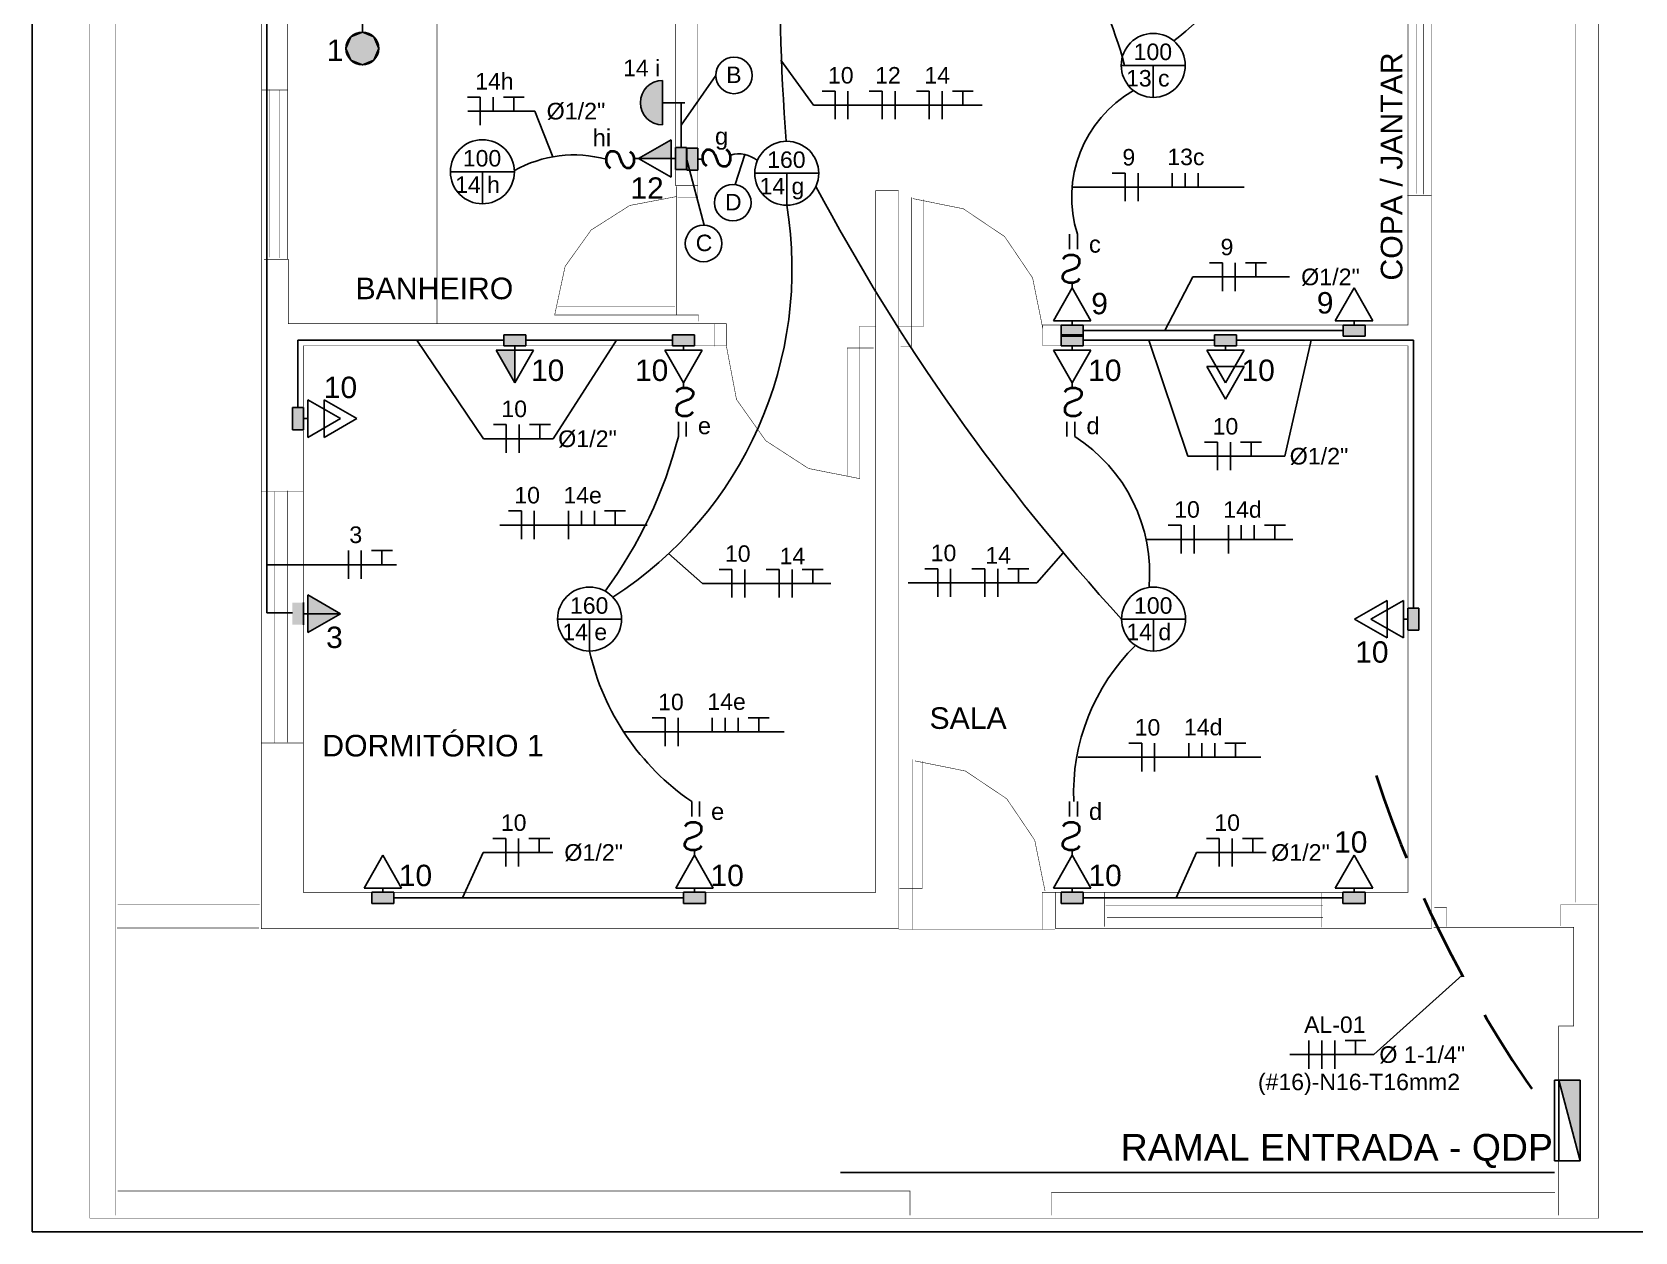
# Model space of a CAD drawing. Extents: x 172.7 to 193.7, y 240.5 to 254.3.
# Drawn here: x 172.72 to 181.99, y 240.46 to 247.4 of the extents above; entities that cross this region are included whole.
import ezdxf

# ---------------------------------------------------------------- set-up
doc = ezdxf.new("R2010")
doc.units = 0
doc.header["$LTSCALE"] = 0.08
doc.header["$MEASUREMENT"] = 0
doc.linetypes.add('HIDDEN', pattern=[9.525, 6.35, -3.175])
for name, color, linetype in [('Arquitetonico', 7, 'Continuous'), ('EE_CX PASSAGEM', 1, 'Continuous'), ('EE_ELETRODUTO', 5, 'Continuous'), ('EE_FIACAO', 7, 'Continuous'), ('EE_ID_ALIMENTACAO', 7, 'Continuous'), ('EE_ID_CIRCUITOS', 7, 'Continuous'), ('EE_INTERRUPTOR', 92, 'Continuous'), ('EE_LUMINARIAS', 92, 'Continuous'), ('EE_TOMADAS', 1, 'Continuous')]:
    doc.layers.add(name, color=color, linetype=linetype)
doc.layers.add('EE_ELETRODUTO_ALIM', color=5, linetype='Continuous', lineweight=40)
doc.styles.add('358-LISTAGENS$0$Standard', font='arial.ttf')
doc.styles.add('EE_ID_Style', font='arial.ttf')
doc.styles.add('ROMANS', font='romans')

# ---------------------------------------------------------------- blocks, each defined once
blk = doc.blocks.new('Quadro')
at = {"layer": 'EE_ID_CIRCUITOS'}
h = blk.add_hatch(color=1, dxfattribs=at)
h.dxf.hatch_style = 1
h.paths.add_polyline_path([(0.2334, 0.125), (-0.2334, 0.125), (-0.2334, 0)])
at = {"color": 1}
for p, q in [((-0.2334, 0), (0.2334, 0.125)), ((-0.2334, 0.125), (0.2334, 0.125)), ((-0.2334, -0.025), (-0.2334, 0.125)), ((0.2334, -0.025), (0.2334, 0.125)), ((0.2334, 0), (-0.2334, 0)), ((0.2334, -0.025), (-0.2334, -0.025))]:
    blk.add_line(p, q, dxfattribs=at)

msp = doc.modelspace()

# ---------------------------------------------------------------- hatches: boundary and pattern name
at = {"layer": 'EE_CX PASSAGEM'}
for points in [[(176.4436, 246.6057), (176.5073, 246.6057), (176.5073, 246.7332), (176.4436, 246.7332)], [(176.5079, 246.6018), (176.5716, 246.6018), (176.5716, 246.7293), (176.5079, 246.7293)], [(175.5778, 245.5863), (175.5778, 245.6501), (175.4503, 245.6501), (175.4503, 245.5863)], [(176.5528, 245.5863), (176.5528, 245.6501), (176.4253, 245.6501), (176.4253, 245.5863)], [(178.7996, 245.5863), (178.7996, 245.6501), (178.6721, 245.6501), (178.6721, 245.5863)], [(178.6734, 245.7061), (178.6734, 245.6424), (178.8009, 245.6424), (178.8009, 245.7061)], [(179.6863, 245.5863), (179.6863, 245.6501), (179.5588, 245.6501), (179.5588, 245.5863)], [(180.3026, 245.7061), (180.3026, 245.6424), (180.4301, 245.6424), (180.4301, 245.7061)], [(174.2912, 245.2287), (174.2274, 245.2287), (174.2274, 245.1012), (174.2912, 245.1012)], [(174.2274, 243.9734), (174.2912, 243.9734), (174.2912, 244.1009), (174.2274, 244.1009)], [(180.6781, 243.9424), (180.7418, 243.9424), (180.7418, 244.0699), (180.6781, 244.0699)], [(174.686, 242.4259), (174.686, 242.3622), (174.8135, 242.3622), (174.8135, 242.4259)], [(176.4882, 242.4259), (176.4882, 242.3622), (176.6157, 242.3622), (176.6157, 242.4259)], [(178.6734, 242.4259), (178.6734, 242.3622), (178.8009, 242.3622), (178.8009, 242.4259)], [(180.3024, 242.4259), (180.3024, 242.3622), (180.4299, 242.3622), (180.4299, 242.4259)]]:
    msp.add_hatch(color=1, dxfattribs=at).paths.add_polyline_path(points)
at = {"layer": 'EE_LUMINARIAS'}
h = msp.add_hatch(color=256, dxfattribs=at)
edge = h.paths.add_edge_path()
edge.add_arc((176.3684, 246.992), 0.1289, 90, 270)
edge.add_line((176.3684, 246.8631), (176.3684, 247.1208))
at = {"layer": 'EE_TOMADAS'}
for color, points in [(256, [(176.4187, 246.6695), (176.4187, 246.7776), (176.2292, 246.6695)]), (256, [(175.514, 245.5614), (175.4059, 245.5614), (175.514, 245.372)]), (1, [(174.3161, 244.1452), (174.3161, 243.929), (174.5055, 244.0371)])]:
    msp.add_hatch(color=color, dxfattribs=at).paths.add_polyline_path(points)

# ---------------------------------------------------------------- linework, layer by layer
msp.add_line((181.5248, 240.806), (177.3974, 240.806))
at = {"layer": 'Arquitetonico', "color": 250, "true_color": 0x231f1f, "const_width": 0.003}
for points in [[(181.7811, 252.911), (181.7811, 240.5421), (173.056, 240.5421), (173.056, 252.8325)], [(173.2047, 252.8532), (173.2047, 240.5586)], [(181.6448, 242.3681), (181.6448, 252.8945)], [(174.0475, 252.6135), (174.0475, 242.2153), (177.7325, 242.2153), (177.7325, 246.4828), (177.6003, 246.4828), (177.6003, 242.4259), (174.2912, 242.4259), (174.2912, 243.2894), (174.0475, 243.2894)], [(178.6414, 242.4259), (178.6414, 242.2153), (180.8144, 242.2153), (180.8144, 252.6135), (178.5835, 252.6135), (178.5835, 252.4731), (180.6739, 252.4731), (180.6739, 248.8624), (179.4965, 248.8624), (179.4965, 248.7219), (180.6781, 248.7219), (180.6781, 245.7061), (178.567, 245.7061), (178.567, 245.5863), (180.6781, 245.5863), (180.6781, 242.4259), (178.6414, 242.4259), (178.6414, 242.4259)], [(180.7276, 247.9411), (180.7276, 246.4663)], [(180.769, 247.937), (180.769, 246.4621)], [(174.0516, 247.0653), (174.2003, 247.0653), (174.2003, 247.4702)], [(176.4436, 247.4702), (176.4436, 246.5117), (176.5716, 246.5117), (176.5716, 247.4702)], [(174.2086, 245.7144), (175.0637, 245.7144), (175.0637, 247.466)], [(174.097, 247.0694), (174.097, 246.0986)], [(174.1507, 247.0653), (174.1507, 246.0945)], [(174.2003, 247.0653), (174.2003, 246.0862)], [(176.4518, 246.4498), (176.1783, 246.3976), (175.955, 246.2556), (175.8046, 246.0454), (175.7442, 245.764)], [(176.4477, 246.5076), (176.4477, 245.764)], [(176.5716, 246.5117), (176.5716, 246.4415), (176.456, 246.4415)], [(180.6739, 246.4539), (180.8144, 246.4539)], [(177.8771, 246.4332), (177.8771, 245.6979), (177.7325, 245.6979)], [(177.7449, 245.5822), (177.8069, 245.5822), (177.8069, 246.4456)], [(178.567, 245.6855), (178.5076, 245.979), (178.346, 246.2179), (178.1069, 246.3786), (177.8151, 246.4374)], [(174.0475, 244.7436), (174.2912, 244.7436), (174.2912, 245.5863), (176.7369, 245.5863), (176.7369, 245.7144), (174.2044, 245.7144), (174.2044, 246.0862), (174.064, 246.0862)], [(176.4394, 245.8135), (175.7619, 245.8135)], [(175.7413, 245.764), (176.5758, 245.764), (176.5758, 245.7268)], [(176.6666, 245.7144), (176.6666, 245.5822)], [(177.6003, 245.6979), (177.5053, 245.6979), (177.5053, 244.8187)], [(178.567, 245.6855), (178.567, 245.5863)], [(176.7369, 245.5863), (176.7954, 245.2763), (176.9646, 245.0374), (177.212, 244.8767), (177.5094, 244.8179)], [(177.4351, 244.8326), (177.4351, 245.5739), (177.5879, 245.5739)], [(174.2912, 244.7849), (174.2912, 243.2894)], [(174.1259, 244.7436), (174.1259, 243.2894)], [(174.2003, 244.7477), (174.2003, 243.2935)], [(177.7366, 242.4466), (177.8688, 242.4466), (177.8688, 243.1861)], [(177.8151, 242.2111), (177.8151, 243.1944)], [(178.5794, 242.4342), (178.52, 242.7277), (178.3584, 242.9666), (178.1193, 243.1273), (177.8275, 243.1861)], [(178.5629, 242.2111), (178.5629, 242.4259), (178.6455, 242.4259)], [(178.9223, 242.4259), (178.9223, 242.2276)], [(180.1782, 242.4218), (180.1782, 242.2235)], [(173.2171, 242.3557), (174.0392, 242.3557)], [(178.9306, 242.3516), (180.1865, 242.3516)], [(178.9388, 242.2814), (180.1865, 242.2814)], [(180.8309, 242.3392), (180.9012, 242.3392), (180.9012, 242.2276)], [(181.5621, 242.2318), (181.5621, 242.3557), (181.7728, 242.3557)], [(173.2129, 242.2194), (174.0351, 242.2194)], [(177.7325, 242.2111), (178.6372, 242.2111)], [(181.5498, 240.5586), (181.5498, 241.6534), (181.6365, 241.6534), (181.6365, 242.2235), (180.8268, 242.2235)], [(173.2171, 240.6991), (177.7986, 240.6991), (177.7986, 240.5586)], [(178.6166, 240.5586), (178.6166, 240.6908), (181.5291, 240.6908)]]:
    msp.add_lwpolyline(points, dxfattribs=at)
at = {"layer": 'EE_CX PASSAGEM', "color": 1}
for p, q in [((176.5073, 246.7332), (176.4436, 246.7332)), ((176.4436, 246.6057), (176.4436, 246.7332)), ((176.5073, 246.6057), (176.5073, 246.7332)), ((176.5716, 246.7293), (176.5079, 246.7293)), ((176.5079, 246.6018), (176.5079, 246.7293)), ((176.5716, 246.6018), (176.5716, 246.7293)), ((176.4436, 246.6057), (176.5073, 246.6057)), ((176.5079, 246.6018), (176.5716, 246.6018)), ((175.5778, 245.6501), (175.4503, 245.6501)), ((175.4503, 245.6501), (175.4503, 245.5863)), ((175.5778, 245.5863), (175.5778, 245.6501)), ((176.5528, 245.6501), (176.4253, 245.6501)), ((176.4253, 245.6501), (176.4253, 245.5863)), ((176.5528, 245.5863), (176.5528, 245.6501)), ((178.7996, 245.6501), (178.6721, 245.6501)), ((178.6721, 245.6501), (178.6721, 245.5863)), ((178.6734, 245.7061), (178.6734, 245.6424)), ((178.6734, 245.7061), (178.8009, 245.7061)), ((178.6734, 245.6424), (178.8009, 245.6424)), ((178.7996, 245.5863), (178.7996, 245.6501)), ((178.8009, 245.6424), (178.8009, 245.7061)), ((179.6863, 245.6501), (179.5588, 245.6501)), ((179.5588, 245.6501), (179.5588, 245.5863)), ((179.6863, 245.5863), (179.6863, 245.6501)), ((180.3026, 245.7061), (180.3026, 245.6424)), ((180.3026, 245.7061), (180.4301, 245.7061)), ((180.3026, 245.6424), (180.4301, 245.6424)), ((180.4301, 245.6424), (180.4301, 245.7061)), ((175.5778, 245.5863), (175.4503, 245.5863)), ((176.5528, 245.5863), (176.4253, 245.5863)), ((178.7996, 245.5863), (178.6721, 245.5863)), ((179.6863, 245.5863), (179.5588, 245.5863)), ((174.2912, 245.2287), (174.2274, 245.2287)), ((174.2274, 245.2287), (174.2274, 245.1012)), ((174.2912, 245.2287), (174.2912, 245.1012)), ((174.2274, 245.1012), (174.2912, 245.1012)), ((174.2912, 243.9734), (174.2912, 244.1009)), ((180.7418, 244.0699), (180.6781, 244.0699)), ((180.6781, 243.9424), (180.6781, 244.0699)), ((180.7418, 243.9424), (180.7418, 244.0699)), ((180.6781, 243.9424), (180.7418, 243.9424)), ((174.686, 242.4259), (174.686, 242.3622)), ((174.686, 242.4259), (174.8135, 242.4259)), ((174.8135, 242.3622), (174.8135, 242.4259)), ((176.4882, 242.4259), (176.4882, 242.3622)), ((176.4882, 242.4259), (176.6157, 242.4259)), ((176.6157, 242.3622), (176.6157, 242.4259)), ((178.6734, 242.4259), (178.6734, 242.3622)), ((178.6734, 242.4259), (178.8009, 242.4259)), ((178.8009, 242.3622), (178.8009, 242.4259)), ((180.3024, 242.4259), (180.3024, 242.3622)), ((180.3024, 242.4259), (180.4299, 242.4259)), ((180.4299, 242.3622), (180.4299, 242.4259)), ((174.686, 242.3622), (174.8135, 242.3622)), ((176.4882, 242.3622), (176.6157, 242.3622)), ((178.6734, 242.3622), (178.8009, 242.3622)), ((180.3024, 242.3622), (180.4299, 242.3622))]:
    msp.add_line(p, q, dxfattribs=at)
at = {"layer": 'EE_ELETRODUTO'}
for p, q in [((174.0789, 244.0428), (174.0789, 249.1402)), ((176.4754, 246.7332), (176.4754, 246.9909)), ((175.4503, 245.6182), (174.2593, 245.6182)), ((174.2593, 245.6182), (174.2593, 245.2287)), ((176.4253, 245.6182), (175.5778, 245.6182)), ((178.7996, 245.6182), (179.5588, 245.6182)), ((178.8009, 245.6743), (180.3026, 245.6743)), ((179.6863, 245.6182), (180.7099, 245.6182)), ((180.7099, 245.6182), (180.7099, 244.0699)), ((174.0789, 244.0428), (174.2287, 244.0428)), ((176.4882, 242.3941), (174.8135, 242.3941)), ((178.8009, 242.3941), (180.3031, 242.3941))]:
    msp.add_line(p, q, dxfattribs=at)
for centre, radius, start, end in [((190.0839, 247.7655), 13.0388, 161.61379, 184.38271), ((178.0206, 249.0398), 2.1341, 307.64173, 345.55939), ((176.6251, 246.5665), 2.4981, 14.87686, 47.19237), ((179.447, 246.4444), 0.713, 119.95559, 197.43164), ((175.856, 245.9876), 0.7022, 74.63846, 119.42239), ((176.8089, 246.5283), 0.1678, 50.32183, 106.37201), ((187.9615, 252.1959), 12.1236, 207.97875, 222.49457), ((174.8606, 246.0302), 2.2557, 302.74229, 9.40689), ((173.9659, 245.6971), 2.5732, 323.54339, 345.70206), ((178.2477, 244.2714), 0.9369, 354.97636, 57.50084), ((177.3481, 244.1375), 1.4376, 192.71827, 235.6445), ((179.9443, 242.9986), 1.1997, 134.55463, 182.2909)]:
    msp.add_arc(centre, radius, start, end, dxfattribs=at)
at = {"layer": 'EE_ELETRODUTO_ALIM', "linetype": 'HIDDEN'}
msp.add_arc((187.2077, 245.3058), 7.0664, 198.16937, 216.46486, dxfattribs=at)
at = {"layer": 'EE_FIACAO'}
for p, q in [((172.7222, 240.4621), (172.7222, 254.3403)), ((177.2417, 246.9777), (177.0526, 247.2383)), ((176.6754, 247.1498), (176.4754, 246.8621)), ((175.2426, 246.9429), (175.6303, 246.9429)), ((175.6303, 246.9429), (175.7328, 246.679)), ((177.2417, 246.9777), (178.2152, 246.9777)), ((176.5073, 246.6695), (176.6079, 246.2836)), ((176.7887, 246.5185), (176.8428, 246.6926)), ((178.7366, 246.5037), (179.7313, 246.5037)), ((179.4338, 245.9845), (179.2719, 245.6743)), ((179.4338, 245.9845), (179.9934, 245.9845)), ((175.3329, 245.0486), (174.9468, 245.6182)), ((175.7358, 245.0486), (176.1018, 245.6182)), ((179.4058, 244.9479), (179.1792, 245.6182)), ((179.9654, 244.9479), (180.1186, 245.6182)), ((175.3329, 245.0486), (175.7358, 245.0486)), ((179.4058, 244.9479), (179.9654, 244.9479)), ((175.4262, 244.5494), (176.2782, 244.5494)), ((179.1639, 244.4669), (180.0123, 244.4669)), ((176.5991, 244.2118), (176.403, 244.3843)), ((178.5315, 244.2155), (178.6852, 244.3899)), ((176.5991, 244.2118), (177.3417, 244.2118)), ((177.7889, 244.2155), (178.5315, 244.2155)), ((176.1429, 243.3538), (177.0716, 243.3538)), ((178.7707, 243.2068), (179.8273, 243.2068)), ((175.3298, 242.6561), (175.2112, 242.3941)), ((175.3298, 242.6561), (175.7326, 242.6561)), ((179.4557, 242.6561), (179.3371, 242.3941)), ((179.4557, 242.6561), (179.8585, 242.6561)), ((193.7057, 240.4621), (172.7222, 240.4621))]:
    msp.add_line(p, q, dxfattribs=at)
at = {"layer": 'EE_FIACAO', "color": 7}
for p, q in [((175.2392, 247.0247), (175.3139, 247.0247)), ((175.3139, 247.0247), (175.3139, 246.8612)), ((177.2905, 247.0594), (177.3652, 247.0594)), ((177.3652, 247.0594), (177.3652, 246.8959)), ((177.5631, 247.0594), (177.6377, 247.0594)), ((177.6377, 247.0594), (177.6377, 246.8959)), ((177.8356, 247.0594), (177.9103, 247.0594)), ((177.9103, 247.0594), (177.9103, 246.8959)), ((178.968, 246.5854), (179.0427, 246.5854)), ((179.0427, 246.5854), (179.0427, 246.422)), ((179.5305, 246.0662), (179.6052, 246.0662)), ((179.6052, 246.0662), (179.6052, 245.9027)), ((175.3897, 245.1303), (175.4644, 245.1303)), ((175.4644, 245.1303), (175.4644, 244.9669)), ((179.5025, 245.0297), (179.5772, 245.0297)), ((179.5772, 245.0297), (179.5772, 244.8662)), ((175.477, 244.6311), (175.5517, 244.6311)), ((175.5517, 244.6311), (175.5517, 244.4677)), ((179.2925, 244.5487), (179.3672, 244.5487)), ((179.3672, 244.5487), (179.3672, 244.3852)), ((176.6948, 244.2935), (176.7695, 244.2935)), ((176.7695, 244.2935), (176.7695, 244.13)), ((176.9673, 244.2935), (177.042, 244.2935)), ((177.042, 244.2935), (177.042, 244.13)), ((177.8846, 244.2972), (177.9592, 244.2972)), ((177.9592, 244.2972), (177.9592, 244.1338)), ((178.1571, 244.2972), (178.2318, 244.2972)), ((178.2318, 244.2972), (178.2318, 244.1338)), ((176.3083, 243.4355), (176.383, 243.4355)), ((176.383, 243.4355), (176.383, 243.272)), ((179.0641, 243.2885), (179.1388, 243.2885)), ((179.1388, 243.2885), (179.1388, 243.1251)), ((175.3865, 242.7379), (175.4612, 242.7379)), ((175.4612, 242.7379), (175.4612, 242.5744)), ((179.5124, 242.7379), (179.5871, 242.7379)), ((179.5871, 242.7379), (179.5871, 242.5744))]:
    msp.add_line(p, q, dxfattribs=at)
at = {"layer": 'EE_FIACAO', "color": 5}
for p, q in [((175.3886, 247.0247), (175.3886, 246.9429)), ((179.3153, 246.5854), (179.3153, 246.5037)), ((179.39, 246.5854), (179.39, 246.5037)), ((179.4647, 246.5854), (179.4647, 246.5037)), ((175.8989, 244.6311), (175.8989, 244.5494)), ((175.9736, 244.6311), (175.9736, 244.5494)), ((179.7144, 244.5487), (179.7144, 244.4669)), ((179.7891, 244.5487), (179.7891, 244.4669)), ((176.6556, 243.4355), (176.6556, 243.3538)), ((176.7303, 243.4355), (176.7303, 243.3538)), ((176.805, 243.4355), (176.805, 243.3538)), ((179.4113, 243.2885), (179.4113, 243.2068)), ((179.486, 243.2885), (179.486, 243.2068)), ((179.5607, 243.2885), (179.5607, 243.2068))]:
    msp.add_line(p, q, dxfattribs=at)
at = {"layer": 'EE_FIACAO', "color": 3}
for p, q in [((175.4474, 247.0247), (175.5687, 247.0247)), ((175.508, 247.0247), (175.508, 246.9429)), ((178.0438, 247.0594), (178.165, 247.0594)), ((178.1044, 247.0594), (178.1044, 246.9777)), ((179.7387, 246.0662), (179.8599, 246.0662)), ((179.7993, 246.0662), (179.7993, 245.9845)), ((175.5979, 245.1303), (175.7191, 245.1303)), ((175.6585, 245.1303), (175.6585, 245.0486)), ((179.7107, 245.0297), (179.8319, 245.0297)), ((179.7713, 245.0297), (179.7713, 244.9479)), ((176.0324, 244.6311), (176.1537, 244.6311)), ((176.0931, 244.6311), (176.0931, 244.5494)), ((179.8479, 244.5487), (179.9692, 244.5487)), ((179.9086, 244.5487), (179.9086, 244.4669)), ((177.1755, 244.2935), (177.2968, 244.2935)), ((177.2362, 244.2935), (177.2362, 244.2118)), ((178.3653, 244.2972), (178.4865, 244.2972)), ((178.4259, 244.2972), (178.4259, 244.2155)), ((176.8638, 243.4355), (176.985, 243.4355)), ((176.9244, 243.4355), (176.9244, 243.3538)), ((179.6196, 243.2885), (179.7408, 243.2885)), ((179.6802, 243.2885), (179.6802, 243.2068)), ((175.5948, 242.7379), (175.716, 242.7379)), ((175.6554, 242.7379), (175.6554, 242.6561)), ((179.7206, 242.7379), (179.8419, 242.7379)), ((179.7813, 242.7379), (179.7813, 242.6561))]:
    msp.add_line(p, q, dxfattribs=at)
at = {"layer": 'EE_FIACAO', "color": 1}
for p, q in [((177.4399, 247.0594), (177.4399, 246.8959)), ((177.7124, 247.0594), (177.7124, 246.8959)), ((177.985, 247.0594), (177.985, 246.8959)), ((179.1174, 246.5854), (179.1174, 246.422)), ((179.6799, 246.0662), (179.6799, 245.9027)), ((175.5391, 245.1303), (175.5391, 244.9669)), ((179.6519, 245.0297), (179.6519, 244.8662)), ((175.6264, 244.6311), (175.6264, 244.4677)), ((175.8242, 244.6311), (175.8242, 244.4677)), ((179.4419, 244.5487), (179.4419, 244.3852)), ((179.6397, 244.5487), (179.6397, 244.3852)), ((176.8442, 244.2935), (176.8442, 244.13)), ((177.1167, 244.2935), (177.1167, 244.13)), ((178.0339, 244.2972), (178.0339, 244.1338)), ((178.3065, 244.2972), (178.3065, 244.1338)), ((176.4577, 243.4355), (176.4577, 243.272)), ((179.2135, 243.2885), (179.2135, 243.1251)), ((175.5359, 242.7379), (175.5359, 242.5744)), ((179.6618, 242.7379), (179.6618, 242.5744))]:
    msp.add_line(p, q, dxfattribs=at)
at = {"layer": 'EE_FIACAO'}
for centre in [(176.7811, 247.1498), (176.7742, 246.4138), (176.605, 246.1779)]:
    msp.add_circle(centre, 0.1057, dxfattribs=at)
at = {"layer": 'EE_ID_ALIMENTACAO'}
for p, q in [((180.4804, 241.4875), (180.9909, 241.9464)), ((179.9956, 241.4875), (180.4804, 241.4875))]:
    msp.add_line(p, q, dxfattribs=at)
at = {"layer": 'EE_ID_ALIMENTACAO', "color": 1}
for p, q in [((180.1059, 241.5692), (180.1059, 241.4058)), ((180.1806, 241.5692), (180.1806, 241.4058)), ((180.2553, 241.5692), (180.2553, 241.4058))]:
    msp.add_line(p, q, dxfattribs=at)
at = {"layer": 'EE_ID_ALIMENTACAO', "color": 3}
for p, q in [((180.3142, 241.5692), (180.4354, 241.5692)), ((180.3748, 241.5692), (180.3748, 241.4875))]:
    msp.add_line(p, q, dxfattribs=at)
at = {"layer": 'EE_ID_CIRCUITOS'}
msp.add_line((174.0789, 244.3202), (174.8299, 244.3202), dxfattribs=at)
at = {"layer": 'EE_ID_CIRCUITOS', "color": 1}
for p, q in [((174.5512, 244.4019), (174.5512, 244.2385)), ((174.6259, 244.4019), (174.6259, 244.2385))]:
    msp.add_line(p, q, dxfattribs=at)
at = {"layer": 'EE_ID_CIRCUITOS', "color": 3}
for p, q in [((174.6847, 244.4019), (174.8059, 244.4019)), ((174.7453, 244.4019), (174.7453, 244.3202))]:
    msp.add_line(p, q, dxfattribs=at)
at = {"layer": 'EE_INTERRUPTOR'}
for p, q in [((176.232, 246.6691), (176.2024, 246.6691)), ((176.5716, 246.6656), (176.6012, 246.6656)), ((178.722, 246.2309), (178.722, 246.1455)), ((178.7668, 246.2309), (178.7668, 246.1455)), ((178.7371, 245.9205), (178.7371, 245.95)), ((176.489, 245.372), (176.489, 245.3424)), ((178.7359, 245.372), (178.7359, 245.3424)), ((176.4593, 245.0616), (176.4593, 245.1469)), ((176.5042, 245.0616), (176.5042, 245.1469)), ((178.7062, 245.0616), (178.7062, 245.1469)), ((178.7511, 245.0616), (178.7511, 245.1469)), ((176.5368, 242.9507), (176.5368, 242.8653)), ((176.5817, 242.9507), (176.5817, 242.8653)), ((178.722, 242.9507), (178.722, 242.8653)), ((178.7668, 242.9507), (178.7668, 242.8653)), ((176.552, 242.6403), (176.552, 242.6698)), ((178.7371, 242.6403), (178.7371, 242.6698))]:
    msp.add_line(p, q, dxfattribs=at)
at = {"layer": 'EE_LUMINARIAS'}
for p, q in [((179.0202, 247.2078), (179.3904, 247.2078)), ((179.2053, 247.2078), (179.2053, 247.0227)), ((176.3684, 246.8631), (176.3684, 247.1208)), ((176.3684, 246.9909), (176.4973, 246.9909)), ((175.1409, 246.5923), (175.5112, 246.5923)), ((175.3261, 246.5923), (175.3261, 246.4072)), ((176.9008, 246.584), (177.2711, 246.584)), ((177.086, 246.584), (177.086, 246.3989)), ((175.7606, 244.0061), (176.1309, 244.0061)), ((175.9457, 244.0061), (175.9457, 243.821)), ((179.0222, 244.0061), (179.3925, 244.0061)), ((179.2074, 244.0061), (179.2074, 243.821))]:
    msp.add_line(p, q, dxfattribs=at)
for centre in [(179.2053, 247.2078), (175.3261, 246.5923), (177.086, 246.584), (175.9457, 244.0061), (179.2074, 244.0061)]:
    msp.add_circle(centre, 0.1851, dxfattribs=at)
msp.add_arc((176.3684, 246.992), 0.1289, 90, 270, dxfattribs=at)
at = {"layer": 'EE_TOMADAS', "linetype": 'Continuous'}
for p, q in [((174.632, 247.4004), (174.565, 247.3726)), ((174.699, 247.3726), (174.632, 247.4004)), ((174.565, 247.3726), (174.5373, 247.3056)), ((174.5373, 247.3056), (174.565, 247.2387)), ((174.699, 247.3726), (174.7267, 247.3056)), ((174.7267, 247.3056), (174.699, 247.2387)), ((174.632, 247.2109), (174.565, 247.2387)), ((174.699, 247.2387), (174.632, 247.2109))]:
    msp.add_line(p, q, dxfattribs=at)
at = {"layer": 'EE_TOMADAS'}
for p, q in [((174.632, 247.4004), (174.632, 247.4681)), ((176.4187, 246.7776), (176.2292, 246.6695)), ((176.4187, 246.7776), (176.4187, 246.5614)), ((176.4187, 246.6695), (176.4187, 246.7776)), ((176.4187, 246.5614), (176.2292, 246.6695)), ((176.2292, 246.6695), (176.4187, 246.6695)), ((176.4187, 246.6695), (176.4436, 246.6695)), ((178.629, 245.731), (178.7371, 245.9205)), ((178.8453, 245.731), (178.7371, 245.9205)), ((180.2582, 245.731), (180.3663, 245.9205)), ((180.4744, 245.731), (180.3663, 245.9205)), ((178.8453, 245.731), (178.629, 245.731)), ((178.7371, 245.731), (178.7371, 245.7061)), ((180.4744, 245.731), (180.2582, 245.731)), ((180.3663, 245.731), (180.3663, 245.7061)), ((175.4059, 245.5614), (175.6222, 245.5614)), ((175.4059, 245.5614), (175.514, 245.372)), ((175.514, 245.5614), (175.4059, 245.5614)), ((175.514, 245.5614), (175.514, 245.5863)), ((175.6222, 245.5614), (175.514, 245.372)), ((175.514, 245.372), (175.514, 245.5614)), ((176.3809, 245.5614), (176.5972, 245.5614)), ((176.3809, 245.5614), (176.489, 245.372)), ((176.489, 245.5614), (176.489, 245.5863)), ((176.5972, 245.5614), (176.489, 245.372)), ((178.6278, 245.5614), (178.844, 245.5614)), ((178.6278, 245.5614), (178.7359, 245.372)), ((178.7359, 245.5614), (178.7359, 245.5863)), ((178.844, 245.5614), (178.7359, 245.372)), ((179.5144, 245.5614), (179.7307, 245.5614)), ((179.5144, 245.5614), (179.6225, 245.372)), ((179.6225, 245.5614), (179.6225, 245.5863)), ((179.7307, 245.5614), (179.6225, 245.372)), ((179.5144, 245.4667), (179.7307, 245.4667)), ((179.5144, 245.4667), (179.6225, 245.2773)), ((179.7307, 245.4667), (179.6225, 245.2773)), ((174.3161, 245.2731), (174.5055, 245.1649)), ((174.3161, 245.0568), (174.3161, 245.2731)), ((174.4108, 245.2731), (174.6003, 245.1649)), ((174.4108, 245.0568), (174.4108, 245.2731)), ((174.3161, 245.1649), (174.2912, 245.1649)), ((174.3161, 245.0568), (174.5055, 245.1649)), ((174.4108, 245.0568), (174.6003, 245.1649)), ((174.3161, 244.1452), (174.5055, 244.0371)), ((174.3161, 244.1452), (174.3161, 243.929)), ((180.5584, 244.1143), (180.369, 244.0061)), ((180.6532, 244.1143), (180.4637, 244.0061)), ((180.5584, 244.1143), (180.5584, 243.898)), ((180.6532, 244.1143), (180.6532, 243.898)), ((174.5055, 244.0371), (174.2912, 244.0371)), ((174.3161, 243.929), (174.5055, 244.0371)), ((180.5584, 243.898), (180.369, 244.0061)), ((180.6532, 243.898), (180.4637, 244.0061)), ((180.6532, 244.0061), (180.6781, 244.0061)), ((174.6417, 242.4508), (174.7498, 242.6403)), ((174.8579, 242.4508), (174.7498, 242.6403)), ((176.4439, 242.4508), (176.552, 242.6403)), ((176.6601, 242.4508), (176.552, 242.6403)), ((178.629, 242.4508), (178.7371, 242.6403)), ((178.8453, 242.4508), (178.7371, 242.6403)), ((180.258, 242.4508), (180.3662, 242.6403)), ((180.4743, 242.4508), (180.3662, 242.6403)), ((174.8579, 242.4508), (174.6417, 242.4508)), ((174.7498, 242.4508), (174.7498, 242.4259)), ((176.6601, 242.4508), (176.4439, 242.4508)), ((176.552, 242.4508), (176.552, 242.4259)), ((178.8453, 242.4508), (178.629, 242.4508)), ((178.7371, 242.4508), (178.7371, 242.4259)), ((180.4743, 242.4508), (180.258, 242.4508)), ((180.3662, 242.4508), (180.3662, 242.4259))]:
    msp.add_line(p, q, dxfattribs=at)
msp.add_circle((174.632, 247.3056), 0.0947, dxfattribs=at)
at = {"layer": 'EE_TOMADAS', "linetype": 'Continuous', "extrusion": (0, 0, -1)}
for points in [[(-174.632, 247.2109), (-174.632, 247.4004), (-174.565, 247.3726)], [(-174.699, 247.2387), (-174.699, 247.3726), (-174.632, 247.4004)], [(-174.565, 247.2387), (-174.565, 247.3726), (-174.5373, 247.3056)]]:
    msp.add_solid(points, dxfattribs=at)
at = {"layer": 'EE_TOMADAS', "linetype": 'Continuous'}
for points in [[(174.699, 247.2387), (174.632, 247.2109), (174.632, 247.4004)], [(174.632, 247.2109), (174.565, 247.2387), (174.565, 247.3726)], [(174.7267, 247.3056), (174.699, 247.2387), (174.699, 247.3726)]]:
    msp.add_solid(points, dxfattribs=at)

# ---------------------------------------------------------------- block references
at = {"layer": 'EE_ID_ALIMENTACAO', "zscale": 0.03937007874015748, "rotation": 270}
msp.add_blockref('Quadro', (181.5498, 241.106), dxfattribs=at)

# ---------------------------------------------------------------- texts
at = {"layer": 'Arquitetonico', "insert": (180.521, 245.9633), "char_height": 0.125, "attachment_point": 1, "rotation": 90, "style": '358-LISTAGENS$0$Standard'}
msp.add_mtext('\\A1;COPA / JANTAR', dxfattribs=at)
at = {"layer": 'Arquitetonico', "char_height": 0.125, "attachment_point": 1, "style": '358-LISTAGENS$0$Standard'}
for s, insert in [('\\A1;BANHEIRO', (174.5927, 245.9805)), ('\\A1;SALA', (177.9115, 243.496)), ('\\A1;DORMITÓRIO 1', (174.4004, 243.3366))]:
    msp.add_mtext(s, dxfattribs=dict(at, insert=insert))
at = {"layer": 'EE_FIACAO', "style": 'EE_ID_Style'}
for s, height, p in [('B', 0.0953, (176.7359, 247.1054)), ('10', 0.09529, (177.3247, 247.1029)), ('12', 0.09529, (177.5972, 247.1029)), ('14', 0.09529, (177.8821, 247.1029)), ('14h', 0.09529, (175.2845, 247.0682)), ('9', 0.0953, (179.0272, 246.629)), ('13c', 0.09529, (179.287, 246.6308)), ('D', 0.0953, (176.729, 246.3694)), ('C', 0.0953, (176.5597, 246.1335)), ('9', 0.0953, (179.5948, 246.1097)), ('10', 0.09529, (175.4362, 245.1739)), ('10', 0.09529, (179.549, 245.0732)), ('10', 0.09529, (175.5111, 244.6747)), ('14e', 0.09529, (175.7948, 244.6747)), ('10', 0.09529, (179.3266, 244.5922)), ('14d', 0.09529, (179.6103, 244.5922)), ('10', 0.09529, (176.7289, 244.337)), ('14', 0.09529, (177.045, 244.3229)), ('10', 0.09529, (177.9187, 244.3408)), ('14', 0.09529, (178.2347, 244.3266)), ('10', 0.09529, (176.3425, 243.479)), ('14e', 0.09529, (176.6273, 243.4809)), ('10', 0.09529, (179.0982, 243.3321)), ('14d', 0.09529, (179.3831, 243.3339)), ('10', 0.09529, (175.433, 242.7814)), ('10', 0.09529, (179.5589, 242.7814))]:
    msp.add_text(s, height=height, dxfattribs=at).set_placement(p)
at = {"layer": 'EE_FIACAO', "color": 7, "style": 'EE_ID_Style'}
for p in [(175.6977, 246.8949), (180.0607, 245.9364), (175.7645, 245.0006), (179.9942, 244.8999), (175.8, 242.6081), (179.8873, 242.6081)]:
    msp.add_text('Ø1/2"', height=0.09626, dxfattribs=at).set_placement(p)
at = {"layer": 'EE_ID_ALIMENTACAO', "style": 'EE_ID_Style'}
for s, height, p in [('AL-01', 0.09529, (180.0777, 241.6128)), ('(#16)-N16-T16mm2', 0.095293, (179.8108, 241.2819))]:
    msp.add_text(s, height=height, dxfattribs=at).set_placement(p)
at = {"layer": 'EE_ID_ALIMENTACAO', "color": 7, "style": 'EE_ID_Style'}
for s, height, p in [('Ø 1-1/4"', 0.09626, (180.5127, 241.4395)), ('RAMAL ENTRADA - QDP', 0.154798, (179.0174, 240.874))]:
    msp.add_text(s, height=height, dxfattribs=at).set_placement(p)
at = {"layer": 'EE_ID_CIRCUITOS', "color": 7, "style": 'EE_ID_Style'}
for s, height, p in [('1', 0.1238, (174.426, 247.2331)), ('12', 0.12384, (176.1821, 246.4361)), ('9', 0.1238, (178.8472, 245.7686)), ('9', 0.1238, (180.1512, 245.7729)), ('10', 0.12384, (175.6074, 245.3827)), ('10', 0.12384, (176.2087, 245.3827)), ('10', 0.12384, (178.8293, 245.3827)), ('10', 0.12384, (179.716, 245.3827)), ('10', 0.12384, (174.4095, 245.2838)), ('3', 0.0963, (174.5566, 244.4455)), ('3', 0.1238, (174.4228, 243.8385)), ('10', 0.12384, (180.3734, 243.7537)), ('10', 0.12384, (180.2512, 242.6548)), ('10', 0.12384, (174.8432, 242.4616)), ('10', 0.12384, (176.6454, 242.4616)), ('10', 0.12384, (178.8305, 242.4616))]:
    msp.add_text(s, height=height, dxfattribs=at).set_placement(p)
at = {"layer": 'EE_ID_CIRCUITOS', "style": 'EE_ID_Style'}
for s, p in [('100', (179.0922, 247.2385)), ('14 i', (176.1399, 247.145)), ('13 c', (179.0481, 247.0856)), ('100', (175.213, 246.623)), ('160', (176.9729, 246.6147)), ('14 h', (175.1688, 246.4701)), ('14 g', (176.9287, 246.4618)), ('160', (175.8327, 244.0368)), ('100', (179.0943, 244.0368)), ('14 e', (175.7885, 243.8839)), ('14 d', (179.0501, 243.8839))]:
    msp.add_text(s, height=0.09529, dxfattribs=at).set_placement(p)
at = {"layer": 'EE_INTERRUPTOR', "style": 'EE_ID_Style'}
for s, height, p in [('hi', 0.09819, (175.9639, 246.7404)), ('g', 0.0982, (176.6712, 246.749)), ('c', 0.0982, (178.8336, 246.1248)), ('d', 0.0982, (178.8191, 245.0752)), ('e', 0.0982, (176.5723, 245.0752)), ('d', 0.0982, (178.8336, 242.8446)), ('e', 0.0982, (176.6485, 242.8446))]:
    msp.add_text(s, height=height, dxfattribs=at).set_placement(p)
at = {"layer": 'EE_INTERRUPTOR', "style": 'ROMANS', "text_generation_flag": 2}
for rotation, p in [(270, (176.042, 246.5935)), (90, (176.7616, 246.7412)), (180, (178.6615, 246.1104)), (180, (176.4763, 242.8302)), (180, (178.6615, 242.8302))]:
    msp.add_text('S', height=0.1604, rotation=rotation, dxfattribs=at).set_placement(p)
for p in [(176.5647, 245.182), (178.8115, 245.182)]:
    msp.add_text('S', height=0.1604, dxfattribs=at).set_placement(p)

doc.saveas('drawing.dxf')
